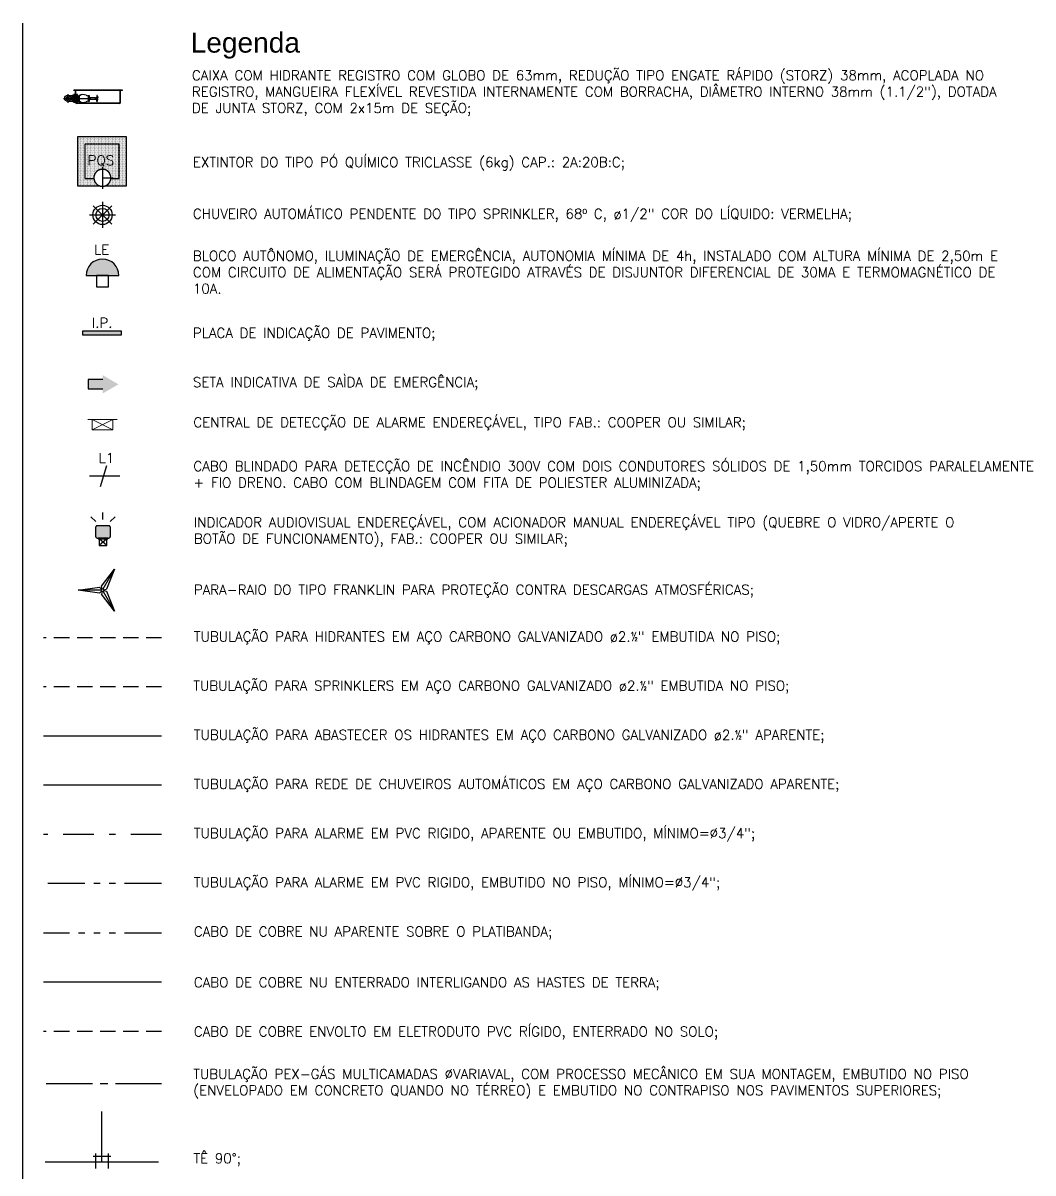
# Model space of a CAD drawing. Header units: millimetres. Extents: x 0 to 114, y 0 to 82.
# Drawn here: x 97.8 to 114.25, y 63.29 to 82.01 of the extents above; entities that cross this region are included whole.
import ezdxf
from ezdxf.enums import TextEntityAlignment as Align

# ---------------------------------------------------------------- set-up
doc = ezdxf.new("R2010")
doc.units = ezdxf.units.MM
doc.set_wipeout_variables(frame=1)
for name, pattern in [('ACAD_ISO12W100', [21, 12, -3, 0, -3, 0, -3]), ('ACAD_ISO14W100', [24, 12, -3, 0, -3, 0, -3, 0, -3]), ('CENTER2', [1.125, 0.75, -0.125, 0.125, -0.125]), ('DASHDOT', [1, 0.5, -0.25, 0, -0.25]), ('DASHDOT2', [0.5, 0.25, -0.125, 0, -0.125]), ('HIDDEN', [0.375, 0.25, -0.125]), ('PHANTOM', [2.5, 1.25, -0.25, 0.25, -0.25, 0.25, -0.25]), ('PHANTOM2', [1.25, 0.625, -0.125, 0.125, -0.125, 0.125, -0.125])]:
    doc.linetypes.add(name, pattern=pattern)
for name, color, linetype in [('ALARME', 84, 'PHANTOM2'), ('ALARME-CX', 84, 'Continuous'), ('ALARME-ELETRODUTO', 96, 'DASHDOT'), ('ALARME-TEXTO', 7, 'Continuous'), ('ATERRAMENTO', 4, 'ACAD_ISO14W100'), ('CAR-01', 252, 'Continuous'), ('EXTINTORES', 2, 'Continuous'), ('GAS-TUBO-PISO', 6, 'CENTER2'), ('HID-CX', 244, 'Continuous'), ('HID-TUBO-PISO', 242, 'HIDDEN'), ('HIDRANTE', 10, 'Continuous'), ('INC-COL', 7, 'Continuous'), ('INC-EXTINTORES', 20, 'Continuous'), ('INC-LE', 84, 'Continuous'), ('INC-SINALIZAÇÃO', 88, 'Continuous'), ('INC-SPDA-MALHA', 162, 'ATERRAMENTO'), ('INC-TEXTO', 7, 'Continuous'), ('LE', 96, 'Continuous'), ('LE-TEXTO', 7, 'Continuous'), ('SPDA-CONEXAO', 166, 'Continuous'), ('SPDA-MALHA', 162, 'ACAD_ISO14W100'), ('SPK', 10, 'Continuous'), ('SPK-COL', 7, 'Continuous'), ('SPK-INTERNO', 244, 'Continuous'), ('SPK-TUBO-PISO', 12, 'HIDDEN'), ('SPK-TUBO-TETO', 12, 'Continuous')]:
    doc.layers.add(name, color=color, linetype=linetype)
doc.styles.add('140-100', font='arial.ttf', dxfattribs={"height": 0.6})
doc.styles.add('60-150', font='ROMANS.SHX', dxfattribs={"height": 0.24})
doc.styles.add('60-50', font='romans.shx', dxfattribs={"height": 0.08})
doc.styles.add('60-75', font='romans.shx', dxfattribs={"height": 0.12})
doc.styles.get("Standard").update_dxf_attribs({"font": 'arial.ttf'})
doc.linetypes.add('ATERRAMENTO', pattern='A,0.6,-0.25,["+",Standard,S=0.3,R=0,X=-0.11,Y=-0.15],-0.25', length=1.1)

# ---------------------------------------------------------------- blocks, each defined once
blk = doc.blocks.new('indicação extintor')
h = blk.add_hatch()
h.set_pattern_fill('DOTS', color=50, scale=0.01)
h.paths.add_polyline_path([(0.5, 1), (-0.5, 1), (-0.5, 0), (0.5, 0)])
h.paths.add_polyline_path([(0.35, 0.85), (0.35, 0.15), (-0.35, 0.15), (-0.35, 0.85)], flags=16)
h = blk.add_hatch()
h.set_pattern_fill('DOTS', color=244, scale=0.01)
h.paths.add_polyline_path([(0.35, 0.85), (-0.35, 0.85), (-0.35, 0.15), (0.35, 0.15)])
at = {"color": 244}
for p, q in [((0.35, 0.85), (-0.35, 0.85)), ((-0.35, 0.85), (-0.35, 0.15)), ((0.35, 0.15), (0.35, 0.85)), ((-0.35, 0.15), (0.35, 0.15))]:
    blk.add_line(p, q, dxfattribs=at)
blk.add_lwpolyline([(-0.5, 0), (0.5, 0), (0.5, 1), (-0.5, 1)], close=True, dxfattribs=at)
blk = doc.blocks.new('T')
for p, q in [((-0.144, 0.1), (0.144, 0.1)), ((-0.1, -0.1), (-0.1, 0.14)), ((0.1, 0.14), (0.1, -0.1))]:
    blk.add_line(p, q)
blk = doc.blocks.new('P-R')
for p, q in [((-0.064, 0.064), (0, 0.53)), ((0, 0.03), (0, 0.53)), ((0, 0.53), (0.064, 0.064)), ((-0.459, -0.265), (-0.087, 0.023)), ((-0.029, 0.008), (-0.087, 0.023)), ((-0.021, 0.021), (-0.064, 0.064)), ((0.021, 0.021), (0.064, 0.064)), ((0.029, 0.008), (0.087, 0.023)), ((0.087, 0.023), (0.459, -0.265)), ((-0.026, -0.015), (-0.459, -0.265)), ((-0.023, -0.087), (-0.459, -0.265)), ((-0.008, -0.029), (-0.023, -0.087)), ((0.008, -0.029), (0.023, -0.087)), ((0.459, -0.265), (0.023, -0.087)), ((0.026, -0.015), (0.459, -0.265))]:
    blk.add_line(p, q)
blk.add_circle((0, 0), 0.03)
blk = doc.blocks.new('SPK')
at = {"layer": 'SPK'}
blk.add_circle((0, 0), 0.0979, dxfattribs=at)
at = {"layer": 'SPK-INTERNO'}
for p, q in [((0, 0.133), (0, -0.133)), ((-0.133, 0), (0.133, 0)), ((-0.094, 0.094), (0.094, -0.094)), ((-0.094, -0.094), (0.094, 0.094))]:
    blk.add_line(p, q, dxfattribs=at)
blk.add_circle((0, 0), 0.0666, dxfattribs=at)
blk = doc.blocks.new('LE')
at = {"layer": 'INC-LE'}
blk.add_hatch(color=256, dxfattribs=at).paths.add_polyline_path([(-0.167, 0.116), (0.167, 0.116, 1)])
blk.add_line((-0.167, 0.116), (0.167, 0.116), dxfattribs=at)
blk.add_lwpolyline([(-0.061, 0), (0.061, 0), (0.061, 0.116), (-0.061, 0.116)], close=True, dxfattribs=at)
blk.add_arc((0, 0.116), 0.167, 0, 180, dxfattribs=at)
blk = doc.blocks.new('AL')
h = blk.add_hatch(color=256)
h.dxf.hatch_style = 1
h.paths.add_polyline_path([(0.0607, 0.1191, 0.414214), (0.0451, 0.1347), (-0.0451, 0.1347, 0.414214), (-0.0607, 0.1191), (-0.0607, 0.0505, 0.414214), (-0.0451, 0.0349), (0.0451, 0.0349, 0.414214), (0.0607, 0.0505)])
for p, q in [((-0.0596, 0.1687), (-0.0988, 0.2079)), ((0, 0.1861), (0, 0.2416)), ((0.0596, 0.1687), (0.0988, 0.2079))]:
    blk.add_line(p, q)
blk.add_lwpolyline([(-0.0451, 0.0349), (0.0451, 0.0349, 0.414214), (0.0607, 0.0505), (0.0607, 0.1191, 0.414214), (0.0451, 0.1347), (-0.0451, 0.1347, 0.414214), (-0.0607, 0.1191), (-0.0607, 0.0505, 0.414214)], format="xyb", close=True)
blk = doc.blocks.new('cpp42')
for p, q in [((-0.0528, -0.0325), (0, 0.0325)), ((0, -0.0325), (-0.0528, 0.0325))]:
    blk.add_line(p, q)
for points in [[(-0.0528, 0.0325), (-0.0528, -0.0325), (0, -0.0325), (0, 0.0325)], [(0, 0.039), (0, -0.039), (0.0075, -0.039), (0.0075, 0.039)]]:
    blk.add_lwpolyline(points, close=True)
blk = doc.blocks.new('c75')
h = blk.add_hatch(color=8)
edge = h.paths.add_edge_path()
edge.add_arc((0, 0), 0.0356, 540, 720)
edge.add_ellipse((0.018, 0), major_axis=(0.0178, 0), ratio=0.815791, start_angle=180, end_angle=360, ccw=False)
edge.add_ellipse((-0.018, 0), major_axis=(-0.0178, 0), ratio=0.815791, start_angle=180, end_angle=360)
at = {"color": 1}
for p, q in [((0.063, 0), (-0.063, 0)), ((0, -0.063), (0, 0.063))]:
    blk.add_line(p, q, dxfattribs=at)
at = {"color": 0}
for radius in [0.0443, 0.0374]:
    blk.add_circle((0, 0), radius, dxfattribs=at)
at = {"color": 8}
blk.add_circle((0, 0), 0.0356, dxfattribs=at)
blk.add_ellipse((-0.018, 0), major_axis=(-0.0178, 0), ratio=0.815791, start_param=3.141593, end_param=6.283185, dxfattribs=at)
at = {"color": 8, "extrusion": (0, 0, -1)}
blk.add_ellipse((0.018, 0), major_axis=(0.0178, 0), ratio=0.815791, start_param=0, end_param=3.141593, dxfattribs=at)
blk = doc.blocks.new('PO')
at = {"color": 20}
blk.add_wipeout([(-0.173, 0), (-0.173, -0.003), (-0.173, -0.006), (-0.173, -0.009), (-0.172, -0.012), (-0.172, -0.015), (-0.172, -0.018), (-0.172, -0.021), (-0.171, -0.024), (-0.171, -0.027), (-0.17, -0.03), (-0.17, -0.033), (-0.169, -0.036), (-0.168, -0.039), (-0.168, -0.042), (-0.167, -0.045), (-0.166, -0.048), (-0.165, -0.051), (-0.164, -0.053), (-0.163, -0.056), (-0.162, -0.059), (-0.161, -0.062), (-0.16, -0.065), (-0.159, -0.068), (-0.158, -0.07), (-0.157, -0.073), (-0.155, -0.076), (-0.154, -0.078), (-0.153, -0.081), (-0.151, -0.084), (-0.15, -0.086), (-0.148, -0.089), (-0.147, -0.092), (-0.145, -0.094), (-0.143, -0.097), (-0.142, -0.099), (-0.14, -0.102), (-0.138, -0.104), (-0.136, -0.106), (-0.134, -0.109), (-0.132, -0.111), (-0.13, -0.113), (-0.128, -0.116), (-0.126, -0.118), (-0.124, -0.12), (-0.122, -0.122), (-0.12, -0.124), (-0.118, -0.126), (-0.116, -0.128), (-0.113, -0.13), (-0.111, -0.132), (-0.109, -0.134), (-0.106, -0.136), (-0.104, -0.138), (-0.102, -0.14), (-0.099, -0.142), (-0.097, -0.143), (-0.094, -0.145), (-0.092, -0.147), (-0.089, -0.148), (-0.086, -0.15), (-0.084, -0.151), (-0.081, -0.153), (-0.078, -0.154), (-0.076, -0.155), (-0.073, -0.157), (-0.07, -0.158), (-0.068, -0.159), (-0.065, -0.16), (-0.062, -0.161), (-0.059, -0.162), (-0.056, -0.163), (-0.053, -0.164), (-0.051, -0.165), (-0.048, -0.166), (-0.045, -0.167), (-0.042, -0.168), (-0.039, -0.168), (-0.036, -0.169), (-0.033, -0.17), (-0.03, -0.17), (-0.027, -0.171), (-0.024, -0.171), (-0.021, -0.172), (-0.018, -0.172), (-0.015, -0.172), (-0.012, -0.172), (-0.009, -0.173), (-0.006, -0.173), (-0.003, -0.173), (0, -0.173), (0.003, -0.173), (0.006, -0.173), (0.009, -0.173), (0.012, -0.172), (0.015, -0.172), (0.018, -0.172), (0.021, -0.172), (0.024, -0.171), (0.027, -0.171), (0.03, -0.17), (0.033, -0.17), (0.036, -0.169), (0.039, -0.168), (0.042, -0.168), (0.045, -0.167), (0.048, -0.166), (0.051, -0.165), (0.053, -0.164), (0.056, -0.163), (0.059, -0.162), (0.062, -0.161), (0.065, -0.16), (0.068, -0.159), (0.07, -0.158), (0.073, -0.157), (0.076, -0.155), (0.078, -0.154), (0.081, -0.153), (0.084, -0.151), (0.086, -0.15), (0.089, -0.148), (0.092, -0.147), (0.094, -0.145), (0.097, -0.143), (0.099, -0.142), (0.102, -0.14), (0.104, -0.138), (0.106, -0.136), (0.109, -0.134), (0.111, -0.132), (0.113, -0.13), (0.116, -0.128), (0.118, -0.126), (0.12, -0.124), (0.122, -0.122), (0.124, -0.12), (0.126, -0.118), (0.128, -0.116), (0.13, -0.113), (0.132, -0.111), (0.134, -0.109), (0.136, -0.106), (0.138, -0.104), (0.14, -0.102), (0.142, -0.099), (0.143, -0.097), (0.145, -0.094), (0.147, -0.092), (0.148, -0.089), (0.15, -0.086), (0.151, -0.084), (0.153, -0.081), (0.154, -0.078), (0.155, -0.076), (0.157, -0.073), (0.158, -0.07), (0.159, -0.068), (0.16, -0.065), (0.161, -0.062), (0.162, -0.059), (0.163, -0.056), (0.164, -0.053), (0.165, -0.051), (0.166, -0.048), (0.167, -0.045), (0.168, -0.042), (0.168, -0.039), (0.169, -0.036), (0.17, -0.033), (0.17, -0.03), (0.171, -0.027), (0.171, -0.024), (0.172, -0.021), (0.172, -0.018), (0.172, -0.015), (0.172, -0.012), (0.173, -0.009), (0.173, -0.006), (0.173, -0.003), (0.173, 0), (0.173, 0.003), (0.173, 0.006), (0.173, 0.009), (0.172, 0.012), (0.172, 0.015), (0.172, 0.018), (0.172, 0.021), (0.171, 0.024), (0.171, 0.027), (0.17, 0.03), (0.17, 0.033), (0.169, 0.036), (0.168, 0.039), (0.168, 0.042), (0.167, 0.045), (0.166, 0.048), (0.165, 0.051), (0.164, 0.053), (0.163, 0.056), (0.162, 0.059), (0.161, 0.062), (0.16, 0.065), (0.159, 0.068), (0.158, 0.07), (0.157, 0.073), (0.155, 0.076), (0.154, 0.078), (0.153, 0.081), (0.151, 0.084), (0.15, 0.086), (0.148, 0.089), (0.147, 0.092), (0.145, 0.094), (0.143, 0.097), (0.142, 0.099), (0.14, 0.102), (0.138, 0.104), (0.136, 0.106), (0.134, 0.109), (0.132, 0.111), (0.13, 0.113), (0.128, 0.116), (0.126, 0.118), (0.124, 0.12), (0.122, 0.122), (0.12, 0.124), (0.118, 0.126), (0.116, 0.128), (0.113, 0.13), (0.111, 0.132), (0.109, 0.134), (0.106, 0.136), (0.104, 0.138), (0.102, 0.14), (0.099, 0.142), (0.097, 0.143), (0.094, 0.145), (0.092, 0.147), (0.089, 0.148), (0.086, 0.15), (0.084, 0.151), (0.081, 0.153), (0.078, 0.154), (0.076, 0.155), (0.073, 0.157), (0.07, 0.158), (0.068, 0.159), (0.065, 0.16), (0.062, 0.161), (0.059, 0.162), (0.056, 0.163), (0.053, 0.164), (0.051, 0.165), (0.048, 0.166), (0.045, 0.167), (0.042, 0.168), (0.039, 0.168), (0.036, 0.169), (0.033, 0.17), (0.03, 0.17), (0.027, 0.171), (0.024, 0.171), (0.021, 0.172), (0.018, 0.172), (0.015, 0.172), (0.012, 0.172), (0.009, 0.173), (0.006, 0.173), (0.003, 0.173), (0, 0.173), (-0.003, 0.173), (-0.006, 0.173), (-0.009, 0.173), (-0.012, 0.172), (-0.015, 0.172), (-0.018, 0.172), (-0.021, 0.172), (-0.024, 0.171), (-0.027, 0.171), (-0.03, 0.17), (-0.033, 0.17), (-0.036, 0.169), (-0.039, 0.168), (-0.042, 0.168), (-0.045, 0.167), (-0.048, 0.166), (-0.051, 0.165), (-0.053, 0.164), (-0.056, 0.163), (-0.059, 0.162), (-0.062, 0.161), (-0.065, 0.16), (-0.068, 0.159), (-0.07, 0.158), (-0.073, 0.157), (-0.076, 0.155), (-0.078, 0.154), (-0.081, 0.153), (-0.084, 0.151), (-0.086, 0.15), (-0.089, 0.148), (-0.092, 0.147), (-0.094, 0.145), (-0.097, 0.143), (-0.099, 0.142), (-0.102, 0.14), (-0.104, 0.138), (-0.106, 0.136), (-0.109, 0.134), (-0.111, 0.132), (-0.113, 0.13), (-0.116, 0.128), (-0.118, 0.126), (-0.12, 0.124), (-0.122, 0.122), (-0.124, 0.12), (-0.126, 0.118), (-0.128, 0.116), (-0.13, 0.113), (-0.132, 0.111), (-0.134, 0.109), (-0.136, 0.106), (-0.138, 0.104), (-0.14, 0.102), (-0.142, 0.099), (-0.143, 0.097), (-0.145, 0.094), (-0.147, 0.092), (-0.148, 0.089), (-0.15, 0.086), (-0.151, 0.084), (-0.153, 0.081), (-0.154, 0.078), (-0.155, 0.076), (-0.157, 0.073), (-0.158, 0.07), (-0.159, 0.068), (-0.16, 0.065), (-0.161, 0.062), (-0.162, 0.059), (-0.163, 0.056), (-0.164, 0.053), (-0.165, 0.051), (-0.166, 0.048), (-0.167, 0.045), (-0.168, 0.042), (-0.168, 0.039), (-0.169, 0.036), (-0.17, 0.033), (-0.17, 0.03), (-0.171, 0.027), (-0.171, 0.024), (-0.172, 0.021), (-0.172, 0.018), (-0.172, 0.015), (-0.172, 0.012), (-0.173, 0.009), (-0.173, 0.006), (-0.173, 0.003)], dxfattribs=at)
blk.add_wipeout([(-0.173, 0), (-0.173, -0.003), (-0.173, -0.006), (-0.173, -0.009), (-0.172, -0.012), (-0.172, -0.015), (-0.172, -0.018), (-0.172, -0.021), (-0.171, -0.024), (-0.171, -0.027), (-0.17, -0.03), (-0.17, -0.033), (-0.169, -0.036), (-0.168, -0.039), (-0.168, -0.042), (-0.167, -0.045), (-0.166, -0.048), (-0.165, -0.051), (-0.164, -0.053), (-0.163, -0.056), (-0.162, -0.059), (-0.161, -0.062), (-0.16, -0.065), (-0.159, -0.068), (-0.158, -0.07), (-0.157, -0.073), (-0.155, -0.076), (-0.154, -0.078), (-0.153, -0.081), (-0.151, -0.084), (-0.15, -0.086), (-0.148, -0.089), (-0.147, -0.092), (-0.145, -0.094), (-0.143, -0.097), (-0.142, -0.099), (-0.14, -0.102), (-0.138, -0.104), (-0.136, -0.106), (-0.134, -0.109), (-0.132, -0.111), (-0.13, -0.113), (-0.128, -0.116), (-0.126, -0.118), (-0.124, -0.12), (-0.122, -0.122), (-0.12, -0.124), (-0.118, -0.126), (-0.116, -0.128), (-0.113, -0.13), (-0.111, -0.132), (-0.109, -0.134), (-0.106, -0.136), (-0.104, -0.138), (-0.102, -0.14), (-0.099, -0.142), (-0.097, -0.143), (-0.094, -0.145), (-0.092, -0.147), (-0.089, -0.148), (-0.086, -0.15), (-0.084, -0.151), (-0.081, -0.153), (-0.078, -0.154), (-0.076, -0.155), (-0.073, -0.157), (-0.07, -0.158), (-0.068, -0.159), (-0.065, -0.16), (-0.062, -0.161), (-0.059, -0.162), (-0.056, -0.163), (-0.053, -0.164), (-0.051, -0.165), (-0.048, -0.166), (-0.045, -0.167), (-0.042, -0.168), (-0.039, -0.168), (-0.036, -0.169), (-0.033, -0.17), (-0.03, -0.17), (-0.027, -0.171), (-0.024, -0.171), (-0.021, -0.172), (-0.018, -0.172), (-0.015, -0.172), (-0.012, -0.172), (-0.009, -0.173), (-0.006, -0.173), (-0.003, -0.173), (0, -0.173), (0.003, -0.173), (0.006, -0.173), (0.009, -0.173), (0.012, -0.172), (0.015, -0.172), (0.018, -0.172), (0.021, -0.172), (0.024, -0.171), (0.027, -0.171), (0.03, -0.17), (0.033, -0.17), (0.036, -0.169), (0.039, -0.168), (0.042, -0.168), (0.045, -0.167), (0.048, -0.166), (0.051, -0.165), (0.053, -0.164), (0.056, -0.163), (0.059, -0.162), (0.062, -0.161), (0.065, -0.16), (0.068, -0.159), (0.07, -0.158), (0.073, -0.157), (0.076, -0.155), (0.078, -0.154), (0.081, -0.153), (0.084, -0.151), (0.086, -0.15), (0.089, -0.148), (0.092, -0.147), (0.094, -0.145), (0.097, -0.143), (0.099, -0.142), (0.102, -0.14), (0.104, -0.138), (0.106, -0.136), (0.109, -0.134), (0.111, -0.132), (0.113, -0.13), (0.116, -0.128), (0.118, -0.126), (0.12, -0.124), (0.122, -0.122), (0.124, -0.12), (0.126, -0.118), (0.128, -0.116), (0.13, -0.113), (0.132, -0.111), (0.134, -0.109), (0.136, -0.106), (0.138, -0.104), (0.14, -0.102), (0.142, -0.099), (0.143, -0.097), (0.145, -0.094), (0.147, -0.092), (0.148, -0.089), (0.15, -0.086), (0.151, -0.084), (0.153, -0.081), (0.154, -0.078), (0.155, -0.076), (0.157, -0.073), (0.158, -0.07), (0.159, -0.068), (0.16, -0.065), (0.161, -0.062), (0.162, -0.059), (0.163, -0.056), (0.164, -0.053), (0.165, -0.051), (0.166, -0.048), (0.167, -0.045), (0.168, -0.042), (0.168, -0.039), (0.169, -0.036), (0.17, -0.033), (0.17, -0.03), (0.171, -0.027), (0.171, -0.024), (0.172, -0.021), (0.172, -0.018), (0.172, -0.015), (0.172, -0.012), (0.173, -0.009), (0.173, -0.006), (0.173, -0.003), (0.173, 0), (0.173, 0.003), (0.173, 0.006), (0.173, 0.009), (0.172, 0.012), (0.172, 0.015), (0.172, 0.018), (0.172, 0.021), (0.171, 0.024), (0.171, 0.027), (0.17, 0.03), (0.17, 0.033), (0.169, 0.036), (0.168, 0.039), (0.168, 0.042), (0.167, 0.045), (0.166, 0.048), (0.165, 0.051), (0.164, 0.053), (0.163, 0.056), (0.162, 0.059), (0.161, 0.062), (0.16, 0.065), (0.159, 0.068), (0.158, 0.07), (0.157, 0.073), (0.155, 0.076), (0.154, 0.078), (0.153, 0.081), (0.151, 0.084), (0.15, 0.086), (0.148, 0.089), (0.147, 0.092), (0.145, 0.094), (0.143, 0.097), (0.142, 0.099), (0.14, 0.102), (0.138, 0.104), (0.136, 0.106), (0.134, 0.109), (0.132, 0.111), (0.13, 0.113), (0.128, 0.116), (0.126, 0.118), (0.124, 0.12), (0.122, 0.122), (0.12, 0.124), (0.118, 0.126), (0.116, 0.128), (0.113, 0.13), (0.111, 0.132), (0.109, 0.134), (0.106, 0.136), (0.104, 0.138), (0.102, 0.14), (0.099, 0.142), (0.097, 0.143), (0.094, 0.145), (0.092, 0.147), (0.089, 0.148), (0.086, 0.15), (0.084, 0.151), (0.081, 0.153), (0.078, 0.154), (0.076, 0.155), (0.073, 0.157), (0.07, 0.158), (0.068, 0.159), (0.065, 0.16), (0.062, 0.161), (0.059, 0.162), (0.056, 0.163), (0.053, 0.164), (0.051, 0.165), (0.048, 0.166), (0.045, 0.167), (0.042, 0.168), (0.039, 0.168), (0.036, 0.169), (0.033, 0.17), (0.03, 0.17), (0.027, 0.171), (0.024, 0.171), (0.021, 0.172), (0.018, 0.172), (0.015, 0.172), (0.012, 0.172), (0.009, 0.173), (0.006, 0.173), (0.003, 0.173), (0, 0.173), (-0.003, 0.173), (-0.006, 0.173), (-0.009, 0.173), (-0.012, 0.172), (-0.015, 0.172), (-0.018, 0.172), (-0.021, 0.172), (-0.024, 0.171), (-0.027, 0.171), (-0.03, 0.17), (-0.033, 0.17), (-0.036, 0.169), (-0.039, 0.168), (-0.042, 0.168), (-0.045, 0.167), (-0.048, 0.166), (-0.051, 0.165), (-0.053, 0.164), (-0.056, 0.163), (-0.059, 0.162), (-0.062, 0.161), (-0.065, 0.16), (-0.068, 0.159), (-0.07, 0.158), (-0.073, 0.157), (-0.076, 0.155), (-0.078, 0.154), (-0.081, 0.153), (-0.084, 0.151), (-0.086, 0.15), (-0.089, 0.148), (-0.092, 0.147), (-0.094, 0.145), (-0.097, 0.143), (-0.099, 0.142), (-0.102, 0.14), (-0.104, 0.138), (-0.106, 0.136), (-0.109, 0.134), (-0.111, 0.132), (-0.113, 0.13), (-0.116, 0.128), (-0.118, 0.126), (-0.12, 0.124), (-0.122, 0.122), (-0.124, 0.12), (-0.126, 0.118), (-0.128, 0.116), (-0.13, 0.113), (-0.132, 0.111), (-0.134, 0.109), (-0.136, 0.106), (-0.138, 0.104), (-0.14, 0.102), (-0.142, 0.099), (-0.143, 0.097), (-0.145, 0.094), (-0.147, 0.092), (-0.148, 0.089), (-0.15, 0.086), (-0.151, 0.084), (-0.153, 0.081), (-0.154, 0.078), (-0.155, 0.076), (-0.157, 0.073), (-0.158, 0.07), (-0.159, 0.068), (-0.16, 0.065), (-0.161, 0.062), (-0.162, 0.059), (-0.163, 0.056), (-0.164, 0.053), (-0.165, 0.051), (-0.166, 0.048), (-0.167, 0.045), (-0.168, 0.042), (-0.168, 0.039), (-0.169, 0.036), (-0.17, 0.033), (-0.17, 0.03), (-0.171, 0.027), (-0.171, 0.024), (-0.172, 0.021), (-0.172, 0.018), (-0.172, 0.015), (-0.172, 0.012), (-0.173, 0.009), (-0.173, 0.006), (-0.173, 0.003)]).dxf.layer = 'INC-EXTINTORES'
at = {"layer": 'INC-EXTINTORES', "color": 30}
for p, q in [((0, 0.222), (0, -0.222)), ((0, 0), (0.222, 0))]:
    blk.add_line(p, q, dxfattribs=at)
at = {"layer": 'INC-EXTINTORES'}
blk.add_lwpolyline([(-0.173, 0), (-0.173, -0.003), (-0.173, -0.006), (-0.173, -0.009), (-0.172, -0.012), (-0.172, -0.015), (-0.172, -0.018), (-0.172, -0.021), (-0.171, -0.024), (-0.171, -0.027), (-0.17, -0.03), (-0.17, -0.033), (-0.169, -0.036), (-0.168, -0.039), (-0.168, -0.042), (-0.167, -0.045), (-0.166, -0.048), (-0.165, -0.051), (-0.164, -0.053), (-0.163, -0.056), (-0.162, -0.059), (-0.161, -0.062), (-0.16, -0.065), (-0.159, -0.068), (-0.158, -0.07), (-0.157, -0.073), (-0.155, -0.076), (-0.154, -0.078), (-0.153, -0.081), (-0.151, -0.084), (-0.15, -0.086), (-0.148, -0.089), (-0.147, -0.092), (-0.145, -0.094), (-0.143, -0.097), (-0.142, -0.099), (-0.14, -0.102), (-0.138, -0.104), (-0.136, -0.106), (-0.134, -0.109), (-0.132, -0.111), (-0.13, -0.113), (-0.128, -0.116), (-0.126, -0.118), (-0.124, -0.12), (-0.122, -0.122), (-0.12, -0.124), (-0.118, -0.126), (-0.116, -0.128), (-0.113, -0.13), (-0.111, -0.132), (-0.109, -0.134), (-0.106, -0.136), (-0.104, -0.138), (-0.102, -0.14), (-0.099, -0.142), (-0.097, -0.143), (-0.094, -0.145), (-0.092, -0.147), (-0.089, -0.148), (-0.086, -0.15), (-0.084, -0.151), (-0.081, -0.153), (-0.078, -0.154), (-0.076, -0.155), (-0.073, -0.157), (-0.07, -0.158), (-0.068, -0.159), (-0.065, -0.16), (-0.062, -0.161), (-0.059, -0.162), (-0.056, -0.163), (-0.053, -0.164), (-0.051, -0.165), (-0.048, -0.166), (-0.045, -0.167), (-0.042, -0.168), (-0.039, -0.168), (-0.036, -0.169), (-0.033, -0.17), (-0.03, -0.17), (-0.027, -0.171), (-0.024, -0.171), (-0.021, -0.172), (-0.018, -0.172), (-0.015, -0.172), (-0.012, -0.172), (-0.009, -0.173), (-0.006, -0.173), (-0.003, -0.173), (0, -0.173), (0.003, -0.173), (0.006, -0.173), (0.009, -0.173), (0.012, -0.172), (0.015, -0.172), (0.018, -0.172), (0.021, -0.172), (0.024, -0.171), (0.027, -0.171), (0.03, -0.17), (0.033, -0.17), (0.036, -0.169), (0.039, -0.168), (0.042, -0.168), (0.045, -0.167), (0.048, -0.166), (0.051, -0.165), (0.053, -0.164), (0.056, -0.163), (0.059, -0.162), (0.062, -0.161), (0.065, -0.16), (0.068, -0.159), (0.07, -0.158), (0.073, -0.157), (0.076, -0.155), (0.078, -0.154), (0.081, -0.153), (0.084, -0.151), (0.086, -0.15), (0.089, -0.148), (0.092, -0.147), (0.094, -0.145), (0.097, -0.143), (0.099, -0.142), (0.102, -0.14), (0.104, -0.138), (0.106, -0.136), (0.109, -0.134), (0.111, -0.132), (0.113, -0.13), (0.116, -0.128), (0.118, -0.126), (0.12, -0.124), (0.122, -0.122), (0.124, -0.12), (0.126, -0.118), (0.128, -0.116), (0.13, -0.113), (0.132, -0.111), (0.134, -0.109), (0.136, -0.106), (0.138, -0.104), (0.14, -0.102), (0.142, -0.099), (0.143, -0.097), (0.145, -0.094), (0.147, -0.092), (0.148, -0.089), (0.15, -0.086), (0.151, -0.084), (0.153, -0.081), (0.154, -0.078), (0.155, -0.076), (0.157, -0.073), (0.158, -0.07), (0.159, -0.068), (0.16, -0.065), (0.161, -0.062), (0.162, -0.059), (0.163, -0.056), (0.164, -0.053), (0.165, -0.051), (0.166, -0.048), (0.167, -0.045), (0.168, -0.042), (0.168, -0.039), (0.169, -0.036), (0.17, -0.033), (0.17, -0.03), (0.171, -0.027), (0.171, -0.024), (0.172, -0.021), (0.172, -0.018), (0.172, -0.015), (0.172, -0.012), (0.173, -0.009), (0.173, -0.006), (0.173, -0.003), (0.173, 0), (0.173, 0.003), (0.173, 0.006), (0.173, 0.009), (0.172, 0.012), (0.172, 0.015), (0.172, 0.018), (0.172, 0.021), (0.171, 0.024), (0.171, 0.027), (0.17, 0.03), (0.17, 0.033), (0.169, 0.036), (0.168, 0.039), (0.168, 0.042), (0.167, 0.045), (0.166, 0.048), (0.165, 0.051), (0.164, 0.053), (0.163, 0.056), (0.162, 0.059), (0.161, 0.062), (0.16, 0.065), (0.159, 0.068), (0.158, 0.07), (0.157, 0.073), (0.155, 0.076), (0.154, 0.078), (0.153, 0.081), (0.151, 0.084), (0.15, 0.086), (0.148, 0.089), (0.147, 0.092), (0.145, 0.094), (0.143, 0.097), (0.142, 0.099), (0.14, 0.102), (0.138, 0.104), (0.136, 0.106), (0.134, 0.109), (0.132, 0.111), (0.13, 0.113), (0.128, 0.116), (0.126, 0.118), (0.124, 0.12), (0.122, 0.122), (0.12, 0.124), (0.118, 0.126), (0.116, 0.128), (0.113, 0.13), (0.111, 0.132), (0.109, 0.134), (0.106, 0.136), (0.104, 0.138), (0.102, 0.14), (0.099, 0.142), (0.097, 0.143), (0.094, 0.145), (0.092, 0.147), (0.089, 0.148), (0.086, 0.15), (0.084, 0.151), (0.081, 0.153), (0.078, 0.154), (0.076, 0.155), (0.073, 0.157), (0.07, 0.158), (0.068, 0.159), (0.065, 0.16), (0.062, 0.161), (0.059, 0.162), (0.056, 0.163), (0.053, 0.164), (0.051, 0.165), (0.048, 0.166), (0.045, 0.167), (0.042, 0.168), (0.039, 0.168), (0.036, 0.169), (0.033, 0.17), (0.03, 0.17), (0.027, 0.171), (0.024, 0.171), (0.021, 0.172), (0.018, 0.172), (0.015, 0.172), (0.012, 0.172), (0.009, 0.173), (0.006, 0.173), (0.003, 0.173), (0, 0.173), (-0.003, 0.173), (-0.006, 0.173), (-0.009, 0.173), (-0.012, 0.172), (-0.015, 0.172), (-0.018, 0.172), (-0.021, 0.172), (-0.024, 0.171), (-0.027, 0.171), (-0.03, 0.17), (-0.033, 0.17), (-0.036, 0.169), (-0.039, 0.168), (-0.042, 0.168), (-0.045, 0.167), (-0.048, 0.166), (-0.051, 0.165), (-0.053, 0.164), (-0.056, 0.163), (-0.059, 0.162), (-0.062, 0.161), (-0.065, 0.16), (-0.068, 0.159), (-0.07, 0.158), (-0.073, 0.157), (-0.076, 0.155), (-0.078, 0.154), (-0.081, 0.153), (-0.084, 0.151), (-0.086, 0.15), (-0.089, 0.148), (-0.092, 0.147), (-0.094, 0.145), (-0.097, 0.143), (-0.099, 0.142), (-0.102, 0.14), (-0.104, 0.138), (-0.106, 0.136), (-0.109, 0.134), (-0.111, 0.132), (-0.113, 0.13), (-0.116, 0.128), (-0.118, 0.126), (-0.12, 0.124), (-0.122, 0.122), (-0.124, 0.12), (-0.126, 0.118), (-0.128, 0.116), (-0.13, 0.113), (-0.132, 0.111), (-0.134, 0.109), (-0.136, 0.106), (-0.138, 0.104), (-0.14, 0.102), (-0.142, 0.099), (-0.143, 0.097), (-0.145, 0.094), (-0.147, 0.092), (-0.148, 0.089), (-0.15, 0.086), (-0.151, 0.084), (-0.153, 0.081), (-0.154, 0.078), (-0.155, 0.076), (-0.157, 0.073), (-0.158, 0.07), (-0.159, 0.068), (-0.16, 0.065), (-0.161, 0.062), (-0.162, 0.059), (-0.163, 0.056), (-0.164, 0.053), (-0.165, 0.051), (-0.166, 0.048), (-0.167, 0.045), (-0.168, 0.042), (-0.168, 0.039), (-0.169, 0.036), (-0.17, 0.033), (-0.17, 0.03), (-0.171, 0.027), (-0.171, 0.024), (-0.172, 0.021), (-0.172, 0.018), (-0.172, 0.015), (-0.172, 0.012), (-0.173, 0.009), (-0.173, 0.006), (-0.173, 0.003)], close=True, dxfattribs=at)

msp = doc.modelspace()

# ---------------------------------------------------------------- hatches: boundary and pattern name
at = {"layer": 'INC-SINALIZAÇÃO'}
msp.add_hatch(color=256, dxfattribs=at).paths.add_polyline_path([(99.099, 76.053), (99.099, 75.981), (99.356, 76.129), (99.099, 76.277), (99.099, 76.205), (98.859, 76.205), (98.859, 76.053)])

# ---------------------------------------------------------------- linework, layer by layer
at = {"layer": 'ALARME-CX', "lineweight": 0}
for p, q in [((99.335, 75.557), (98.855, 75.557)), ((98.929, 75.391), (99.261, 75.557)), ((99.261, 75.391), (98.929, 75.557))]:
    msp.add_line(p, q, dxfattribs=at)
msp.add_lwpolyline([(98.929, 75.557), (98.929, 75.391), (99.261, 75.391), (99.261, 75.557)], dxfattribs=at)
at = {"layer": 'ALARME-ELETRODUTO'}
msp.add_line((100.055, 68.805), (98.135, 68.805), dxfattribs=at)
at = {"layer": 'ALARME-ELETRODUTO', "linetype": 'ACAD_ISO12W100', "ltscale": 0.05}
msp.add_line((100.055, 68.005), (98.135, 68.005), dxfattribs=at)
at = {"layer": 'ALARME-TEXTO'}
msp.add_line((99.159, 74.803), (99.059, 74.46), dxfattribs=at)
at = {"layer": 'ALARME-TEXTO', "color": 252, "elevation": -3.209}
msp.add_lwpolyline([(99.379, 74.632), (98.881, 74.632)], dxfattribs=at)
at = {"layer": 'CAR-01'}
msp.add_line((97.8, 28.441), (97.8, 82.009), dxfattribs=at)
at = {"layer": 'GAS-TUBO-PISO'}
msp.add_line((100.055, 64.746), (98.135, 64.746), dxfattribs=at)
at = {"layer": 'HID-CX'}
for p, q in [((98.626, 80.909), (98.626, 80.916)), ((99.418, 80.916), (98.626, 80.916)), ((99.418, 80.909), (98.626, 80.909)), ((98.655, 80.719), (98.655, 80.909)), ((98.662, 80.719), (98.662, 80.909)), ((99.382, 80.719), (99.382, 80.909)), ((99.389, 80.719), (99.389, 80.909)), ((99.418, 80.909), (99.418, 80.916)), ((99.368, 80.705), (98.677, 80.705)), ((99.368, 80.698), (98.677, 80.698))]:
    msp.add_line(p, q, dxfattribs=at)
for centre, radius, start, end in [((98.677, 80.719), 0.0216, 180, 270), ((98.677, 80.719), 0.0144, 180, 270), ((99.368, 80.719), 0.0144, 270, 0), ((99.368, 80.719), 0.0216, 270, 0)]:
    msp.add_arc(centre, radius, start, end, dxfattribs=at)
at = {"layer": 'HID-TUBO-PISO'}
msp.add_line((100.055, 72.005), (98.135, 72.005), dxfattribs=at)
at = {"layer": 'HID-TUBO-PISO', "linetype": 'ByBlock', "ltscale": 0.1}
msp.add_line((100.055, 70.405), (98.135, 70.405), dxfattribs=at)
at = {"layer": 'HIDRANTE', "linetype": 'DASHDOT'}
for p, q in [((98.459, 80.781), (98.596, 80.781)), ((98.528, 80.849), (98.528, 80.712))]:
    msp.add_line(p, q, dxfattribs=at)
at = {"layer": 'HIDRANTE', "linetype": 'PHANTOM'}
for p, q in [((98.46, 80.781), (98.894, 80.781)), ((98.694, 80.735), (98.694, 80.826)), ((98.696, 80.735), (98.696, 80.826)), ((98.698, 80.735), (98.698, 80.826)), ((98.699, 80.735), (98.699, 80.826)), ((98.701, 80.735), (98.701, 80.826)), ((98.703, 80.735), (98.703, 80.826)), ((98.705, 80.735), (98.705, 80.826)), ((98.707, 80.735), (98.707, 80.826)), ((98.983, 80.768), (98.983, 80.794)), ((98.983, 80.794), (98.987, 80.794)), ((98.987, 80.768), (98.983, 80.768)), ((98.987, 80.794), (98.987, 80.768)), ((98.991, 80.786), (98.987, 80.786)), ((98.987, 80.776), (98.991, 80.776)), ((99.005, 80.802), (98.991, 80.788)), ((98.991, 80.773), (98.991, 80.788)), ((99.005, 80.759), (98.991, 80.773)), ((99.005, 80.793), (98.998, 80.787)), ((98.998, 80.775), (98.998, 80.787)), ((99.005, 80.786), (98.998, 80.786)), ((98.998, 80.776), (99.005, 80.776)), ((99.005, 80.768), (98.998, 80.775)), ((99.014, 80.786), (99.01, 80.786)), ((99.01, 80.776), (99.014, 80.776)), ((99.014, 80.776), (99.014, 80.786)), ((99.017, 80.784), (99.014, 80.784)), ((99.014, 80.778), (99.017, 80.778)), ((99.017, 80.778), (99.017, 80.784))]:
    msp.add_line(p, q, dxfattribs=at)
at = {"layer": 'HIDRANTE'}
for p, q in [((98.597, 80.828), (98.597, 80.733)), ((98.612, 80.826), (98.629, 80.826)), ((98.612, 80.736), (98.629, 80.736)), ((98.629, 80.717), (98.629, 80.845)), ((98.645, 80.845), (98.629, 80.845)), ((98.645, 80.717), (98.629, 80.717)), ((98.645, 80.717), (98.645, 80.845)), ((98.645, 80.827), (98.655, 80.827)), ((98.645, 80.736), (98.655, 80.736)), ((98.662, 80.827), (98.671, 80.827)), ((98.662, 80.735), (98.671, 80.735)), ((98.671, 80.717), (98.671, 80.845)), ((98.688, 80.845), (98.671, 80.845)), ((98.688, 80.717), (98.671, 80.717)), ((98.688, 80.717), (98.688, 80.845)), ((98.688, 80.826), (98.708, 80.826)), ((98.688, 80.735), (98.708, 80.735)), ((98.708, 80.83), (98.708, 80.732)), ((98.718, 80.83), (98.708, 80.83)), ((98.718, 80.806), (98.708, 80.806)), ((98.718, 80.757), (98.708, 80.757)), ((98.708, 80.732), (98.718, 80.732)), ((98.718, 80.732), (98.718, 80.83)), ((98.718, 80.826), (98.723, 80.826)), ((98.718, 80.735), (98.723, 80.735)), ((98.865, 80.826), (98.856, 80.826)), ((98.865, 80.735), (98.856, 80.735)), ((98.865, 80.732), (98.865, 80.83)), ((98.865, 80.83), (98.878, 80.83)), ((98.878, 80.732), (98.865, 80.732)), ((98.878, 80.83), (98.878, 80.732)), ((98.878, 80.795), (98.892, 80.795)), ((98.892, 80.766), (98.878, 80.766)), ((98.892, 80.795), (98.892, 80.766)), ((98.982, 80.791), (98.892, 80.791)), ((98.892, 80.77), (98.982, 80.77)), ((98.982, 80.77), (98.982, 80.791)), ((99.005, 80.83), (99.005, 80.779)), ((99.005, 80.731), (99.005, 80.781)), ((99.007, 80.83), (99.018, 80.795)), ((99.007, 80.731), (99.018, 80.767)), ((99.016, 80.793), (99.01, 80.792)), ((99.01, 80.769), (99.01, 80.792)), ((99.016, 80.769), (99.01, 80.769))]:
    msp.add_line(p, q, dxfattribs=at)
for points in [[(98.545, 80.828), (98.597, 80.828)], [(98.597, 80.733), (98.545, 80.733)]]:
    msp.add_lwpolyline(points, dxfattribs=at)
msp.add_lwpolyline([(98.597, 80.828), (98.599, 80.831, -0.668179), (98.612, 80.826), (98.612, 80.736, -0.668179), (98.599, 80.731), (98.597, 80.733)], format="xyb", dxfattribs=at)
msp.add_circle((98.528, 80.781), 0.0502, dxfattribs=at)
for centre, radius, start, end in [((98.781, 80.743), 0.101, 62.0048, 125.2593), ((98.781, 80.818), 0.101, 234.7407, 297.9952), ((98.856, 80.884), 0.0576, 242.0048, 270), ((98.856, 80.678), 0.0576, 90, 117.9952), ((99.006, 80.83), 0.00144, 11.5823, 180), ((99.006, 80.731), 0.00144, 180, 348.4177), ((99.016, 80.794), 0.00144, 270, 16.1984), ((99.016, 80.794), 0.00144, 272.9399, 20.8073), ((99.016, 80.767), 0.00144, 343.8016, 90)]:
    msp.add_arc(centre, radius, start, end, dxfattribs=at)
at = {"layer": 'INC-SINALIZAÇÃO'}
msp.add_lwpolyline([(98.767, 76.996), (98.767, 76.932), (99.407, 76.932), (99.407, 76.996)], close=True, dxfattribs=at)
msp.add_lwpolyline([(99.099, 76.205), (98.859, 76.205), (98.859, 76.053), (99.099, 76.053)], dxfattribs=at)
msp.add_solid([(98.767, 76.932), (98.767, 76.996), (99.407, 76.932), (99.407, 76.996)], dxfattribs=at)
at = {"layer": 'INC-SPDA-MALHA', "ltscale": 0.5}
msp.add_line((100.055, 66.397), (98.135, 66.397), dxfattribs=at)
at = {"layer": 'SPDA-MALHA', "ltscale": 0.05}
msp.add_line((100.055, 67.197), (98.135, 67.197), dxfattribs=at)
at = {"layer": 'SPDA-MALHA', "linetype": 'HIDDEN'}
msp.add_line((100.055, 65.597), (98.135, 65.597), dxfattribs=at)
at = {"layer": 'SPK-TUBO-PISO'}
msp.add_line((100.055, 71.205), (98.135, 71.205), dxfattribs=at)
at = {"layer": 'SPK-TUBO-TETO'}
for p, q in [((100.055, 69.605), (98.135, 69.605)), ((99.086, 63.47), (99.086, 64.294)), ((100.008, 63.47), (98.163, 63.47))]:
    msp.add_line(p, q, dxfattribs=at)

# ---------------------------------------------------------------- block references
at = {"layer": 'ALARME', "xscale": 2, "yscale": 2, "zscale": 2}
msp.add_blockref('AL', (99.103, 73.558), dxfattribs=at)
at = {"layer": 'ALARME-CX', "xscale": 2, "yscale": 2, "zscale": 2, "rotation": 90}
msp.add_blockref('cpp42', (99.103, 73.613), dxfattribs=at)
at = {"layer": 'EXTINTORES', "linetype": 'DASHDOT2', "xscale": 0.8, "yscale": 0.8, "zscale": 0.8, "rotation": 270}
msp.add_blockref('indicação extintor', (98.688, 79.757), dxfattribs=at)
at = {"layer": 'INC-COL', "xscale": 0.6000000000000002, "yscale": 0.6000000000000002, "zscale": 0.6000000000000002, "rotation": 270}
msp.add_blockref('c75', (98.528, 80.781), dxfattribs=at)
at = {"layer": 'LE', "xscale": 1.6, "yscale": 1.6, "zscale": 1.6}
msp.add_blockref('LE', (99.095, 77.713), dxfattribs=at)
at = {"layer": 'SPDA-CONEXAO', "xscale": 0.7466666666666244, "yscale": 0.7466666666666244, "zscale": 0.7466666666666244, "rotation": 90}
msp.add_blockref('P-R', (99.095, 72.779), dxfattribs=at)
at = {"layer": 'SPK', "xscale": 1.6, "yscale": 1.6, "zscale": 1.6}
msp.add_blockref('SPK', (99.095, 78.886), dxfattribs=at)
at = {"layer": 'SPK-COL'}
msp.add_blockref('T', (99.086, 63.47), dxfattribs=at)

# ---------------------------------------------------------------- texts
at = {"layer": 'ALARME-TEXTO', "style": '60-50'}
msp.add_text('L1', height=0.16, dxfattribs=at).set_placement((99.159, 74.803), align=Align.BOTTOM_CENTER)
at = {"layer": 'INC-TEXTO'}
for s, height, style, p in [('Legenda', 0.3273, '140-100', (100.531, 81.527)), ('EXTINTOR DO TIPO PÓ QUÍMICO TRICLASSE (6kg) CAP.: 2A:20B:C;', 0.16, '60-150', (100.567, 79.664)), ('CHUVEIRO AUTOMÁTICO PENDENTE DO TIPO SPRINKLER, 68º C, ø1/2" COR DO LÍQUIDO: VERMELHA;', 0.16, '60-150', (100.567, 78.824)), ('PLACA DE INDICAÇÃO DE PAVIMENTO;', 0.16, '60-150', (100.567, 76.886)), ('PARA-RAIO DO TIPO FRANKLIN PARA PROTEÇÃO CONTRA DESCARGAS ATMOSFÉRICAS;', 0.16, '60-150', (100.583, 72.706)), ('TUBULAÇÃO PARA HIDRANTES EM AÇO CARBONO GALVANIZADO ø2.½" EMBUTIDA NO PISO;', 0.16, '60-150', (100.583, 71.944)), ('TUBULAÇÃO PARA SPRINKLERS EM AÇO CARBONO GALVANIZADO ø2.½" EMBUTIDA NO PISO;', 0.16, '60-150', (100.573, 71.144)), ('TUBULAÇÃO PARA ABASTECER OS HIDRANTES EM AÇO CARBONO GALVANIZADO ø2.½" APARENTE;', 0.16, '60-150', (100.583, 70.344)), ('TUBULAÇÃO PARA REDE DE CHUVEIROS AUTOMÁTICOS EM AÇO CARBONO GALVANIZADO APARENTE;', 0.16, '60-150', (100.583, 69.544)), ('TUBULAÇÃO PARA ALARME EM PVC RIGIDO, APARENTE OU EMBUTIDO, MÍNIMO=%%C3/4";', 0.16, '60-150', (100.583, 68.744)), ('TUBULAÇÃO PARA ALARME EM PVC RIGIDO, EMBUTIDO NO PISO, MÍNIMO=%%C3/4";', 0.16, '60-150', (100.583, 67.944)), ('CABO DE COBRE NU APARENTE SOBRE O PLATIBANDA;', 0.16, '60-150', (100.583, 67.144)), ('CABO DE COBRE NU ENTERRADO INTERLIGANDO AS HASTES DE TERRA;', 0.16, '60-150', (100.583, 66.316)), ('CABO DE COBRE ENVOLTO EM ELETRODUTO PVC RÍGIDO, ENTERRADO NO SOLO;', 0.16, '60-150', (100.583, 65.516)), ('TÊ 90°;', 0.16, '60-150', (100.575, 63.453))]:
    msp.add_text(s, height=height, dxfattribs=dict(at, style=style)).set_placement(p)
at = {"layer": 'INC-TEXTO', "linetype": 'Continuous', "lineweight": 0, "style": '60-150'}
msp.add_text('SETA INDICATIVA DE SAÌDA DE EMERGÊNCIA;', height=0.16, dxfattribs=at).set_placement((100.567, 76.084))
at = {"layer": 'INC-TEXTO', "attachment_point": 1, "style": '60-150'}
for s, insert, char_height, width in [('CAIXA COM HIDRANTE REGISTRO COM GLOBO DE 63mm, REDUÇÃO TIPO ENGATE RÁPIDO (STORZ) 38mm, ACOPLADA NO REGISTRO, MANGUEIRA FLEXÍVEL REVESTIDA INTERNAMENTE COM BORRACHA, DIÂMETRO INTERNO 38mm (1.1/2"), DOTADA DE JUNTA STORZ, COM 2x15m DE SEÇÃO;', (100.552, 81.238), 0.16, 14.36365), ('BLOCO AUTÔNOMO, ILUMINAÇÃO DE EMERGÊNCIA, AUTONOMIA MÍNIMA DE 4h, INSTALADO COM ALTURA MÍNIMA DE 2,50m E COM CIRCUITO DE ALIMENTAÇÃO SERÁ PROTEGIDO ATRAVÉS DE DISJUNTOR DIFERENCIAL DE 30MA E TERMOMAGNÉTICO DE 10A.', (100.567, 78.3), 0.16, 14.22838), ('CENTRAL DE DETECÇÃO DE ALARME ENDEREÇÁVEL, TIPO FAB.: COOPER OU SIMILAR; ', (100.575, 75.591), 0.16, 14.40198), ('CABO BLINDADO PARA DETECÇÃO DE INCÊNDIO 300V COM DOIS CONDUTORES SÓLIDOS DE 1,50mm TORCIDOS PARALELAMENTE + FIO DRENO. CABO COM BLINDAGEM COM FITA DE POLIESTER ALUMINIZADA;', (100.575, 74.877), 0.16, 14.92397), ('INDICADOR AUDIOVISUAL ENDEREÇÁVEL, COM ACIONADOR MANUAL ENDEREÇÁVEL TIPO (QUEBRE O VIDRO/APERTE O BOTÃO DE FUNCIONAMENTO), FAB.: COOPER OU SIMILAR;', (100.583, 73.964), 0.16, 13.91935), ('TUBULAÇÃO PEX-GÁS MULTICAMADAS %%CVARIAVAL, COM PROCESSO MECÂNICO EM SUA MONTAGEM, EMBUTIDO NO PISO (ENVELOPADO EM CONCRETO QUANDO NO TÉRREO) E EMBUTIDO NO CONTRAPISO NOS PAVIMENTOS SUPERIORES;', (100.573, 64.985, -5.896), 0.159964, 14.64299)]:
    msp.add_mtext(s, dxfattribs=dict(at, insert=insert, char_height=char_height, width=width))
at = {"layer": 'LE-TEXTO', "style": '60-50'}
msp.add_text('LE', height=0.16, dxfattribs=at).set_placement((98.958, 78.24))
msp.add_text('I.P.', height=0.16, dxfattribs=at).set_placement((99.09, 77.13), align=Align.MIDDLE)

# ---------------------------------------------------------------- next in the draw order: block references
at = {"layer": 'ATERRAMENTO', "xscale": 0.8, "yscale": 0.8, "zscale": 0.8}
msp.add_blockref('PO', (99.093, 79.49), dxfattribs=at)

# ---------------------------------------------------------------- next in the draw order: texts
at = {"layer": 'INC-TEXTO', "linetype": 'DASHDOT2', "style": '60-75'}
msp.add_text('PQS', height=0.16, dxfattribs=at).set_placement((98.852, 79.695))

doc.saveas('drawing.dxf')
